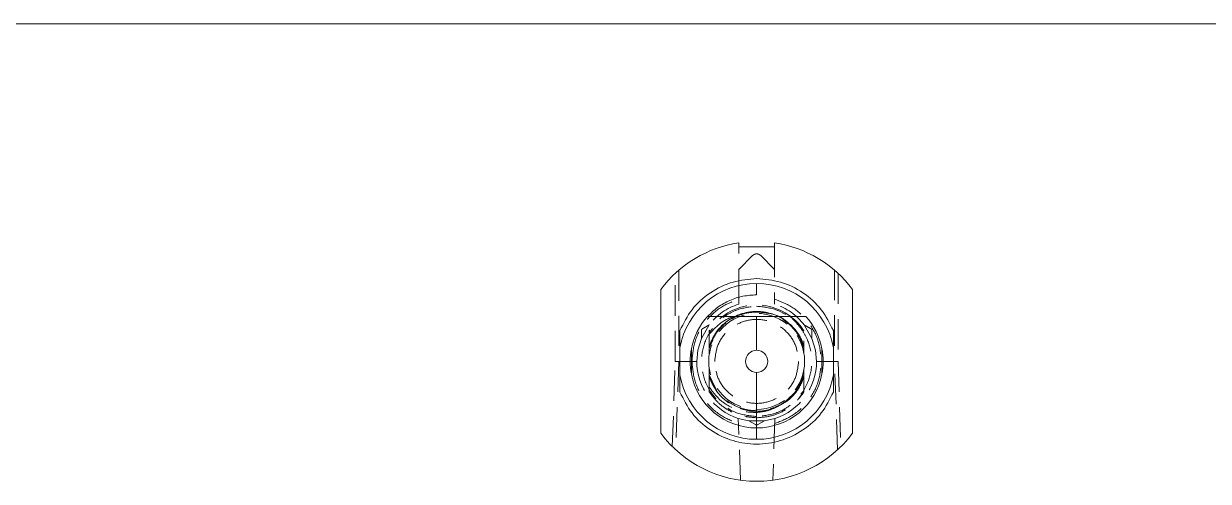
# Model space of a CAD drawing. Header units: millimetres. Extents: x 5 to 589, y 5 to 415.
# Drawn here: x 245.21 to 294.64, y 356.71 to 375.79 of the extents above; entities that cross this region are included whole.
import ezdxf

# ---------------------------------------------------------------- set-up
doc = ezdxf.new("R2010")
doc.units = ezdxf.units.MM
doc.linetypes.add('HIDDEN', pattern=[1.905, 1.27, -0.635])

msp = doc.modelspace()

# ---------------------------------------------------------------- linework, layer by layer
at = {"color": 7, "linetype": 'Continuous', "lineweight": 15}
for p, q in [((369.058, 375.794), (216.056, 375.794)), ((275.047, 366.657), (275.047, 366.489)), ((276.547, 366.489), (275.047, 366.489)), ((276.547, 366.657), (276.547, 366.489)), ((275.797, 364.964), (275.797, 364.489)), ((271.797, 364.714), (271.797, 358.714)), ((279.797, 358.714), (279.797, 364.714)), ((275.797, 362.179), (275.797, 363.589)), ((275.797, 358.939), (275.797, 361.249)), ((275.797, 358.939), (275.797, 358.464))]:
    msp.add_line(p, q, dxfattribs=at)
at = {"color": 7, "linetype": 'HIDDEN', "lineweight": 0}
for p, q in [((275.047, 364.308), (275.047, 366.489)), ((276.547, 366.489), (276.547, 364.308)), ((275.047, 365.549), (275.62, 366.122)), ((275.974, 366.122), (276.547, 365.549)), ((272.403, 361.714), (272.403, 365.385)), ((272.547, 365.514), (272.547, 362.364)), ((279.047, 362.364), (279.047, 365.514)), ((279.191, 365.385), (279.191, 361.714)), ((277.195, 363.603), (277.772, 362.987)), ((273.811, 363.233), (273.489, 362.674)), ((273.822, 362.987), (273.822, 362.029)), ((277.478, 362.937), (277.772, 362.365)), ((277.478, 362.936), (277.772, 362.365)), ((278.105, 362.674), (277.782, 363.233)), ((273.822, 362.715), (273.822, 362.365)), ((273.984, 362.68), (273.822, 362.365)), ((273.822, 362.28), (273.969, 362.593)), ((277.612, 362.619), (277.772, 362.28)), ((277.772, 362.365), (277.648, 362.606)), ((277.772, 362.567), (277.772, 362.365)), ((277.772, 362.029), (277.772, 362.28)), ((272.278, 358.161), (272.402, 361.714)), ((272.547, 361.714), (272.403, 361.714)), ((272.547, 361.714), (272.418, 358.028)), ((272.547, 361.714), (273.097, 361.714)), ((273.297, 361.714), (273.097, 361.714)), ((273.822, 361.399), (273.822, 360.641)), ((277.772, 361.148), (277.772, 361.399)), ((278.497, 361.714), (278.297, 361.714)), ((278.497, 361.714), (279.047, 361.714)), ((279.176, 358.028), (279.047, 361.714)), ((279.047, 361.714), (279.191, 361.714)), ((279.191, 361.714), (279.315, 358.161)), ((274.084, 360.591), (273.822, 361.148)), ((274.084, 360.591), (273.822, 361.148)), ((273.822, 361.063), (273.822, 360.44)), ((273.822, 361.063), (274.029, 360.66)), ((277.772, 361.148), (277.411, 360.442)), ((277.772, 361.063), (277.508, 360.549)), ((277.508, 360.549), (277.772, 361.063)), ((277.772, 361.063), (277.508, 360.549)), ((277.772, 361.148), (277.521, 360.616)), ((277.772, 361.148), (277.521, 360.616)), ((277.542, 360.616), (277.772, 361.063)), ((277.772, 360.44), (277.772, 361.063)), ((278.522, 361.189), (278.522, 361.189)), ((273.822, 360.44), (274.051, 360.167)), ((277.566, 360.194), (277.772, 360.44)), ((275.308, 359.425), (275.797, 359.364)), ((275.797, 359.364), (276.02, 359.392)), ((275.122, 356.76), (275.032, 359.334)), ((275.474, 359.235), (275.032, 359.334)), ((275.747, 359.077), (275.474, 359.235)), ((275.474, 359.235), (276.12, 359.235)), ((276.12, 359.235), (275.847, 359.077)), ((276.562, 359.334), (276.12, 359.235)), ((276.562, 359.334), (276.472, 356.76))]:
    msp.add_line(p, q, dxfattribs=at)
at = {"color": 7, "linetype": 'HIDDEN', "lineweight": 0, "flags": 128}
for points in [[(275.021, 363.643), (275.049, 363.647), (275.058, 363.647), (275.06, 363.647), (275.061, 363.646), (275.061, 363.646), (275.061, 363.646), (275.061, 363.646), (275.061, 363.646), (275.061, 363.646), (275.061, 363.646), (275.061, 363.646), (275.061, 363.646), (275.061, 363.646), (275.061, 363.646), (275.061, 363.646), (275.061, 363.646), (275.061, 363.646), (275.061, 363.646), (275.061, 363.646), (275.061, 363.646), (275.061, 363.646), (275.061, 363.646), (275.061, 363.646), (275.061, 363.646), (275.061, 363.646), (275.061, 363.646), (275.061, 363.646), (275.061, 363.645), (275.061, 363.645), (275.06, 363.644), (275.058, 363.642), (274.928, 363.578), (274.765, 363.49)], [(273.822, 362.987), (273.822, 362.987)], [(273.822, 362.987), (273.822, 362.987)], [(273.822, 362.987), (273.822, 362.987)], [(273.822, 362.987), (273.822, 362.987)], [(273.822, 362.987), (273.822, 362.987)], [(273.822, 362.987), (273.822, 362.987)], [(273.822, 362.987), (273.822, 362.987)], [(273.822, 362.987), (273.822, 362.987)], [(277.772, 362.987), (277.772, 362.987)], [(273.297, 361.714), (273.341, 362.18), (273.489, 362.674)], [(278.105, 362.674), (278.253, 362.18), (278.297, 361.714)], [(273.822, 362.029), (273.822, 362.029)], [(277.772, 362.28), (277.772, 362.28)], [(277.772, 362.28), (277.772, 362.28)], [(277.772, 362.28), (277.772, 362.28)], [(277.772, 362.28), (277.772, 362.28)], [(277.772, 362.28), (277.772, 362.28)], [(273.822, 361.399), (273.822, 361.399)], [(277.772, 361.148), (277.772, 361.148)], [(277.772, 361.148), (277.772, 361.148)], [(277.772, 361.148), (277.772, 361.148)], [(277.772, 361.148), (277.772, 361.148)], [(277.772, 361.148), (277.772, 361.148)], [(277.772, 361.148), (277.772, 361.148)], [(277.772, 361.148), (277.772, 361.148)], [(277.772, 361.148), (277.772, 361.148)], [(273.822, 360.44), (273.822, 360.44)], [(273.822, 360.44), (273.822, 360.44)], [(273.822, 360.44), (273.822, 360.44)], [(273.822, 360.44), (273.822, 360.44)], [(273.822, 360.44), (273.822, 360.44)], [(273.822, 360.44), (273.822, 360.44)], [(273.822, 360.44), (273.822, 360.44)], [(274.018, 360.687), (274.018, 360.687)], [(277.772, 360.44), (277.772, 360.44)], [(274.77, 359.935), (274.77, 359.935)]]:
    msp.add_lwpolyline(points, dxfattribs=at)
at = {"color": 7, "linetype": 'HIDDEN', "lineweight": 0}
msp.add_circle((275.797, 361.714), 2, dxfattribs=at)
at = {"color": 7, "linetype": 'Continuous', "lineweight": 15}
for radius, start, end in [(5, 98.6269, 143.1301), (5, 36.8699, 81.3731), (3.25, 90, 169.9367), (3.25, 10.0633, 90), (2.775, 137.4934, 169.1071), (2.775, 10.8932, 42.5066), (2.775, 169.1067, 190.8938), (0.465, 90, 270), (0.465, 270, 90), (2.775, 349.1068, 10.8929), (3.25, 190.0633, 270), (2.775, 190.8929, 270), (2.775, 270, 349.1071), (3.25, 270, 349.9367), (5, 216.8699, 323.1301)]:
    msp.add_arc((275.797, 361.714), radius, start, end, dxfattribs=at)
at = {"color": 7, "linetype": 'HIDDEN', "lineweight": 0}
for radius, start, end in [(2.5, 107.4576, 142.5798), (2.35, 53.5058, 147.1851), (2.5, 37.4202, 72.5424), (2.5, 180, 252.1843), (2.5, 287.8157, 0)]:
    msp.add_arc((275.797, 361.714), radius, start, end, dxfattribs=at)
for points, knots in [([(275.62, 366.122), (275.646, 366.142), (275.698, 366.183), (275.797, 366.201), (275.896, 366.183), (275.948, 366.142), (275.974, 366.122)], [0, 0, 0, 0, 0.250004, 0.500002, 0.749996, 1, 1, 1, 1]), ([(273.097, 361.714), (273.123, 361.996), (273.176, 362.577), (273.603, 363.363), (274.24, 363.992), (274.783, 364.204), (275.047, 364.308)], [0, 0, 0, 0, 0.243393, 0.5, 0.756609, 1, 1, 1, 1]), ([(275.047, 364.308), (275.047, 364.28), (275.047, 364.225), (275.047, 364.156), (275.047, 364.107), (275.047, 364.102), (275.047, 364.099)], [0, 0, 0, 0, 0.258628, 0.51361, 0.756087, 1, 1, 1, 1]), ([(276.547, 364.308), (276.811, 364.204), (277.354, 363.992), (277.99, 363.363), (278.418, 362.577), (278.471, 361.996), (278.497, 361.714)], [0, 0, 0, 0, 0.243391, 0.5, 0.756607, 1, 1, 1, 1]), ([(276.547, 364.308), (276.547, 364.28), (276.547, 364.225), (276.547, 364.157), (276.547, 364.107), (276.547, 364.102), (276.547, 364.099)], [0, 0, 0, 0, 0.258089, 0.512582, 0.755591, 1, 1, 1, 1]), ([(275.797, 359.414), (275.508, 359.445), (275.061, 359.492), (274.525, 359.779), (274.16, 360.076), (273.86, 360.442), (273.583, 360.978), (273.441, 361.714), (273.583, 362.45), (273.86, 362.986), (274.159, 363.352), (274.525, 363.649), (275.061, 363.935), (275.508, 363.983), (275.797, 364.014)], [0, 0, 0, 0, 0.119721, 0.184823, 0.25, 0.315103, 0.380279, 0.499999, 0.619722, 0.684824, 0.750001, 0.815102, 0.880278, 1, 1, 1, 1]), ([(277.035, 363.38), (277.029, 363.386), (276.87, 363.546), (276.438, 363.714), (275.8, 363.83), (275.145, 363.724), (274.561, 363.426), (274.082, 362.965), (273.909, 362.565), (273.822, 362.365)], [0, 0, 0, 0, 0.006974, 0.172478, 0.337983, 0.503486, 0.66899, 0.834495, 1, 1, 1, 1]), ([(277.327, 363.089), (277.228, 363.199), (276.984, 363.469), (276.444, 363.722), (275.798, 363.828), (275.145, 363.725), (274.56, 363.426), (274.082, 362.965), (273.909, 362.565), (273.822, 362.365)], [0, 0, 0, 0, 0.101379, 0.251148, 0.400918, 0.550689, 0.700458, 0.850229, 1, 1, 1, 1]), ([(273.822, 362.365), (273.909, 362.565), (274.082, 362.965), (274.56, 363.426), (275.145, 363.725), (275.798, 363.829), (276.443, 363.72), (276.956, 363.487), (277.181, 363.242), (277.258, 363.158)], [0, 0, 0, 0, 0.153218, 0.306437, 0.459655, 0.612873, 0.766091, 0.919309, 1, 1, 1, 1]), ([(273.822, 362.365), (273.909, 362.565), (274.082, 362.965), (274.56, 363.426), (275.145, 363.725), (275.798, 363.828), (276.445, 363.722), (276.988, 363.467), (277.235, 363.192), (277.337, 363.079)], [0, 0, 0, 0, 0.149288, 0.298576, 0.447863, 0.597149, 0.746436, 0.895723, 1, 1, 1, 1]), ([(273.822, 362.365), (273.909, 362.565), (274.082, 362.965), (274.56, 363.426), (275.145, 363.725), (275.798, 363.828), (276.444, 363.722), (276.985, 363.469), (277.23, 363.197), (277.329, 363.087)], [0, 0, 0, 0, 0.149667, 0.299337, 0.449006, 0.598675, 0.748344, 0.898013, 1, 1, 1, 1]), ([(277.772, 362.365), (277.685, 362.565), (277.512, 362.965), (277.033, 363.426), (276.449, 363.725), (275.797, 363.828), (275.145, 363.725), (274.56, 363.426), (274.082, 362.965), (273.909, 362.565), (273.822, 362.365)], [0, 0, 0, 0, 0.124998, 0.249998, 0.374999, 0.499999, 0.624998, 0.749998, 0.874999, 1, 1, 1, 1]), ([(275.797, 364.014), (276.086, 363.983), (276.533, 363.935), (277.069, 363.649), (277.434, 363.352), (277.733, 362.986), (278.011, 362.45), (278.153, 361.714), (278.011, 360.978), (277.734, 360.442), (277.434, 360.076), (277.069, 359.779), (276.533, 359.493), (276.086, 359.445), (275.797, 359.414)], [0, 0, 0, 0, 0.119722, 0.184823, 0.249999, 0.315102, 0.380278, 0.500001, 0.619721, 0.684823, 0.75, 0.815102, 0.880279, 1, 1, 1, 1]), ([(273.822, 362.28), (273.903, 362.487), (274.065, 362.9), (274.541, 363.383), (275.133, 363.697), (275.797, 363.804), (276.461, 363.697), (277.053, 363.383), (277.529, 362.9), (277.691, 362.487), (277.772, 362.28)], [0, 0, 0, 0, 0.124999, 0.25, 0.375, 0.5, 0.625, 0.749999, 0.875, 1, 1, 1, 1]), ([(273.822, 362.28), (273.903, 362.487), (274.065, 362.9), (274.541, 363.383), (275.133, 363.696), (275.797, 363.804), (276.461, 363.697), (277.053, 363.383), (277.529, 362.9), (277.691, 362.487), (277.772, 362.28)], [0, 0, 0, 0, 0.124999, 0.25, 0.374999, 0.499999, 0.624998, 0.749999, 0.874998, 1, 1, 1, 1]), ([(273.822, 362.28), (273.903, 362.487), (274.065, 362.9), (274.541, 363.383), (275.133, 363.696), (275.797, 363.804), (276.461, 363.696), (277.053, 363.383), (277.529, 362.9), (277.691, 362.487), (277.772, 362.28)], [0, 0, 0, 0, 0.125, 0.250001, 0.375, 0.5, 0.625, 0.749999, 0.875, 1, 1, 1, 1]), ([(273.822, 362.853), (273.975, 363.02), (274.28, 363.353), (274.733, 363.568), (274.985, 363.634), (275.021, 363.643)], [0, 0, 0, 0, 0.461828, 0.924143, 1, 1, 1, 1]), ([(274.047, 361.714), (274.073, 361.943), (274.126, 362.401), (274.531, 362.984), (275.109, 363.373), (275.797, 363.509), (276.485, 363.373), (277.063, 362.984), (277.468, 362.401), (277.521, 361.943), (277.547, 361.714)], [0, 0, 0, 0, 0.125001, 0.25, 0.375, 0.5, 0.625, 0.75, 0.874999, 1, 1, 1, 1]), ([(277.359, 363.049), (277.272, 363.141), (277.171, 363.249), (277.057, 363.353), (277.037, 363.375), (277.034, 363.382), (277.033, 363.384), (277.033, 363.385), (277.034, 363.385), (277.034, 363.386)], [0, 0, 0, 0, 0.805357, 0.945981, 0.982687, 0.99324, 0.996911, 0.998506, 1, 1, 1, 1]), ([(277.034, 363.386), (277.196, 363.244), (277.522, 362.961), (277.688, 362.564), (277.772, 362.365)], [0, 0, 0, 0, 0.500001, 1, 1, 1, 1]), ([(277.772, 362.987), (277.658, 363.149), (277.493, 363.383), (277.257, 363.54), (277.184, 363.589)], [0, 0, 0, 0, 0.690825, 1, 1, 1, 1]), ([(273.489, 362.989), (273.489, 362.998), (273.491, 363.015), (273.501, 363.039), (273.517, 363.061), (273.531, 363.071), (273.539, 363.076)], [0, 0, 0, 0, 0.250808, 0.500061, 0.74916, 1, 1, 1, 1]), ([(273.489, 362.989), (273.489, 362.907), (273.489, 362.798), (273.489, 362.702), (273.489, 362.677), (273.489, 362.675), (273.489, 362.674)], [0, 0, 0, 0, 0.638685, 0.843741, 0.924998, 1, 1, 1, 1]), ([(273.811, 363.233), (273.81, 363.232), (273.808, 363.231), (273.787, 363.219), (273.735, 363.189), (273.648, 363.138), (273.577, 363.098), (273.539, 363.076)], [0, 0, 0, 0, 0.074114, 0.154925, 0.359908, 0.653712, 1, 1, 1, 1]), ([(277.258, 363.158), (277.334, 363.089), (277.573, 362.874), (277.692, 362.571), (277.772, 362.365)], [0, 0, 0, 0, 0.321278, 1, 1, 1, 1]), ([(277.772, 362.28), (277.724, 362.419), (277.627, 362.698), (277.448, 362.932), (277.359, 363.049)], [0, 0, 0, 0, 0.500001, 1, 1, 1, 1]), ([(278.055, 363.076), (277.984, 363.117), (277.89, 363.171), (277.807, 363.219), (277.786, 363.231), (277.783, 363.232), (277.782, 363.233)], [0, 0, 0, 0, 0.638717, 0.843751, 0.925004, 1, 1, 1, 1]), ([(278.055, 363.076), (278.063, 363.071), (278.077, 363.061), (278.093, 363.039), (278.103, 363.015), (278.105, 362.998), (278.105, 362.989)], [0, 0, 0, 0, 0.250841, 0.499934, 0.749191, 1, 1, 1, 1]), ([(278.105, 362.989), (278.105, 362.907), (278.105, 362.798), (278.105, 362.702), (278.105, 362.677), (278.105, 362.675), (278.105, 362.674)], [0, 0, 0, 0, 0.63873, 0.843747, 0.925001, 1, 1, 1, 1]), ([(273.822, 362.28), (273.822, 362.28), (273.822, 362.281), (273.822, 362.288), (273.822, 362.314), (273.822, 362.343), (273.822, 362.365)], [0, 0, 0, 0, 0.068922, 0.145486, 0.344964, 1, 1, 1, 1]), ([(273.822, 362.28), (273.822, 362.28), (273.822, 362.281), (273.822, 362.288), (273.822, 362.314), (273.822, 362.343), (273.822, 362.365)], [0, 0, 0, 0, 0.068856, 0.145317, 0.34464, 1, 1, 1, 1]), ([(277.772, 362.365), (277.772, 362.343), (277.772, 362.315), (277.772, 362.288), (277.772, 362.281), (277.772, 362.28), (277.772, 362.28)], [0, 0, 0, 0, 0.65943, 0.85531, 0.930523, 1, 1, 1, 1]), ([(273.097, 361.714), (273.123, 361.432), (273.175, 360.853), (273.601, 360.068), (274.235, 359.439), (274.776, 359.226), (275.039, 359.122)], [0, 0, 0, 0, 0.243422, 0.5, 0.756577, 1, 1, 1, 1]), ([(277.547, 361.714), (277.521, 361.485), (277.468, 361.027), (277.063, 360.444), (276.485, 360.055), (275.797, 359.918), (275.109, 360.055), (274.531, 360.444), (274.126, 361.027), (274.073, 361.485), (274.047, 361.714)], [0, 0, 0, 0, 0.124999, 0.25, 0.375, 0.5, 0.625, 0.75, 0.875001, 1, 1, 1, 1]), ([(276.554, 359.122), (276.818, 359.226), (277.359, 359.439), (277.993, 360.068), (278.419, 360.853), (278.471, 361.432), (278.497, 361.714)], [0, 0, 0, 0, 0.2434229, 0.4999998, 0.7565782, 1, 1, 1, 1]), ([(273.822, 361.063), (273.822, 361.085), (273.822, 361.113), (273.822, 361.14), (273.822, 361.147), (273.822, 361.148), (273.822, 361.148)], [0, 0, 0, 0, 0.659258, 0.855289, 0.9305, 1, 1, 1, 1]), ([(273.822, 361.063), (273.822, 361.085), (273.822, 361.113), (273.822, 361.14), (273.822, 361.147), (273.822, 361.148), (273.822, 361.148)], [0, 0, 0, 0, 0.659623, 0.855452, 0.930541, 1, 1, 1, 1]), ([(277.411, 360.442), (277.283, 360.304), (277.027, 360.027), (276.518, 359.764), (275.964, 359.64), (275.396, 359.673), (274.857, 359.857), (274.391, 360.182), (274.02, 360.618), (273.888, 360.971), (273.822, 361.148)], [0, 0, 0, 0, 0.125, 0.25, 0.375, 0.500001, 0.625, 0.75, 0.874999, 1, 1, 1, 1]), ([(273.822, 361.063), (273.877, 360.926), (273.986, 360.651), (274.256, 360.295), (274.589, 360.001), (274.979, 359.785), (275.405, 359.655), (275.848, 359.62), (276.291, 359.674), (276.565, 359.785), (276.701, 359.841)], [0, 0, 0, 0, 0.1250017, 0.2500005, 0.3749995, 0.5000007, 0.6250002, 0.7500007, 0.8750005, 1, 1, 1, 1]), ([(277.772, 361.063), (277.685, 360.863), (277.512, 360.463), (277.033, 360.002), (276.449, 359.703), (275.797, 359.6), (275.145, 359.703), (274.56, 360.002), (274.082, 360.463), (273.909, 360.863), (273.822, 361.063)], [0, 0, 0, 0, 0.125, 0.25, 0.375, 0.500001, 0.625001, 0.750001, 0.875, 1, 1, 1, 1]), ([(276.626, 359.831), (276.759, 359.89), (277.092, 360.038), (277.51, 360.467), (277.685, 360.864), (277.772, 361.063)], [0, 0, 0, 0, 0.252267, 0.62613, 1, 1, 1, 1]), ([(277.772, 361.148), (277.694, 360.938), (277.551, 360.552), (277.247, 360.277), (277.108, 360.151)], [0, 0, 0, 0, 0.544503, 1, 1, 1, 1]), ([(277.772, 361.063), (277.689, 360.859), (277.549, 360.514), (277.272, 360.271), (277.159, 360.171)], [0, 0, 0, 0, 0.592109, 1, 1, 1, 1]), ([(277.772, 361.148), (277.772, 361.148), (277.772, 361.147), (277.772, 361.14), (277.772, 361.113), (277.772, 361.085), (277.772, 361.063)], [0, 0, 0, 0, 0.068835, 0.145439, 0.344875, 1, 1, 1, 1]), ([(277.772, 361.148), (277.772, 361.148), (277.772, 361.147), (277.772, 361.14), (277.772, 361.113), (277.772, 361.085), (277.772, 361.063)], [0, 0, 0, 0, 0.068922, 0.145566, 0.345175, 1, 1, 1, 1]), ([(273.822, 360.641), (273.939, 360.478), (274.172, 360.155), (274.665, 359.814), (275.216, 359.6), (275.604, 359.59), (275.797, 359.585)], [0, 0, 0, 0, 0.255056, 0.506738, 0.755053, 1, 1, 1, 1]), ([(273.822, 360.44), (273.94, 360.284), (274.175, 359.97), (274.662, 359.632), (275.21, 359.406), (275.601, 359.378), (275.797, 359.364)], [0, 0, 0, 0, 0.249999, 0.5, 0.75, 1, 1, 1, 1]), ([(275.797, 359.364), (275.992, 359.378), (276.384, 359.406), (276.932, 359.632), (277.418, 359.97), (277.654, 360.284), (277.772, 360.44)], [0, 0, 0, 0, 0.249999, 0.499999, 0.750001, 1, 1, 1, 1]), ([(276.701, 359.841), (276.836, 359.924), (277.102, 360.088), (277.308, 360.325), (277.411, 360.442)], [0, 0, 0, 0, 0.502464, 1, 1, 1, 1]), ([(276.701, 359.841), (276.559, 359.773), (276.272, 359.637), (275.956, 359.602), (275.797, 359.585)], [0, 0, 0, 0, 0.497063, 1, 1, 1, 1]), ([(275.847, 359.077), (275.839, 359.073), (275.823, 359.066), (275.797, 359.063), (275.771, 359.066), (275.755, 359.073), (275.747, 359.077)], [0, 0, 0, 0, 0.2500173, 0.4999912, 0.7499827, 1, 1, 1, 1])]:
    msp.add_open_spline(points, degree=3, knots=knots, dxfattribs=at)
at = {"color": 7, "linetype": 'Continuous', "lineweight": 15}
for points, knots in [([(272.597, 363.003), (272.748, 363.303), (273.057, 363.916), (273.842, 364.614), (274.784, 365.08), (275.468, 365.136), (275.803, 365.164)], [0, 0, 0, 0, 0.244389, 0.5, 0.755609, 1, 1, 1, 1]), ([(275.803, 365.164), (276.136, 365.135), (276.819, 365.077), (277.756, 364.61), (278.538, 363.914), (278.846, 363.302), (278.997, 363.003)], [0, 0, 0, 0, 0.244424, 0.500001, 0.755577, 1, 1, 1, 1]), ([(275.797, 364.489), (275.605, 364.477), (275.222, 364.455), (274.672, 364.27), (274.165, 363.99), (273.889, 363.723), (273.751, 363.589)], [0, 0, 0, 0, 0.250002, 0.500002, 0.750003, 1, 1, 1, 1]), ([(275.797, 363.589), (275.602, 363.589), (275.098, 363.589), (274.416, 363.589), (273.967, 363.589), (273.751, 363.589)], [0, 0, 0, 0, 0.246526, 0.638139, 1, 1, 1, 1]), ([(277.843, 363.589), (277.405, 363.589), (276.802, 363.589), (276.013, 363.589), (275.797, 363.589)], [0, 0, 0, 0, 0.725758, 1, 1, 1, 1]), ([(272.597, 363.003), (272.597, 362.869), (272.597, 362.695), (272.597, 362.501), (272.597, 362.42), (272.597, 362.366), (272.597, 362.327), (272.597, 362.3), (272.597, 362.286), (272.597, 362.282), (272.597, 362.282), (272.597, 362.282)], [0, 0, 0, 0, 0.5219228, 0.6747029, 0.7796425, 0.8517303, 0.9016744, 0.9545652, 0.9758792, 0.9930947, 1, 1, 1, 1]), ([(278.997, 363.003), (278.997, 362.869), (278.997, 362.695), (278.997, 362.501), (278.997, 362.42), (278.997, 362.366), (278.997, 362.327), (278.997, 362.3), (278.997, 362.286), (278.997, 362.282), (278.997, 362.282), (278.997, 362.282)], [0, 0, 0, 0, 0.5219228, 0.6747029, 0.7796425, 0.8517303, 0.9016744, 0.9545652, 0.9758792, 0.9930947, 1, 1, 1, 1]), ([(272.597, 362.282), (272.597, 362.106), (272.597, 361.753), (272.597, 361.36), (272.597, 361.168), (272.597, 361.146)], [0, 0, 0, 0, 0.469102, 0.939612, 1, 1, 1, 1]), ([(273.072, 362.238), (273.072, 361.948), (273.072, 361.595), (273.072, 361.251), (273.072, 361.189)], [0, 0, 0, 0, 0.821499, 1, 1, 1, 1]), ([(278.522, 361.189), (278.522, 361.48), (278.522, 361.833), (278.522, 362.177), (278.522, 362.238)], [0, 0, 0, 0, 0.821487, 1, 1, 1, 1]), ([(278.997, 362.282), (278.997, 362.106), (278.997, 361.753), (278.997, 361.36), (278.997, 361.168), (278.997, 361.146)], [0, 0, 0, 0, 0.469102, 0.939612, 1, 1, 1, 1]), ([(272.597, 361.146), (272.597, 361.146), (272.597, 361.144), (272.597, 361.133), (272.597, 361.089), (272.597, 360.893), (272.597, 360.659), (272.597, 360.462), (272.597, 360.425)], [0, 0, 0, 0, 0.0169294, 0.0393011, 0.081701, 0.2361958, 0.8521427, 1, 1, 1, 1]), ([(278.997, 361.146), (278.997, 361.146), (278.997, 361.144), (278.997, 361.133), (278.997, 361.089), (278.997, 360.893), (278.997, 360.659), (278.997, 360.462), (278.997, 360.425)], [0, 0, 0, 0, 0.0169294, 0.0393011, 0.081701, 0.2361958, 0.8521427, 1, 1, 1, 1]), ([(278.997, 360.425), (278.846, 360.126), (278.537, 359.514), (277.754, 358.812), (276.814, 358.363), (275.797, 358.215), (274.78, 358.363), (273.84, 358.812), (273.057, 359.514), (272.748, 360.126), (272.597, 360.425)], [0, 0, 0, 0, 0.122203, 0.25, 0.377796, 0.5, 0.622204, 0.750001, 0.877797, 1, 1, 1, 1])]:
    msp.add_open_spline(points, degree=3, knots=knots, dxfattribs=at)

doc.saveas('drawing.dxf')
